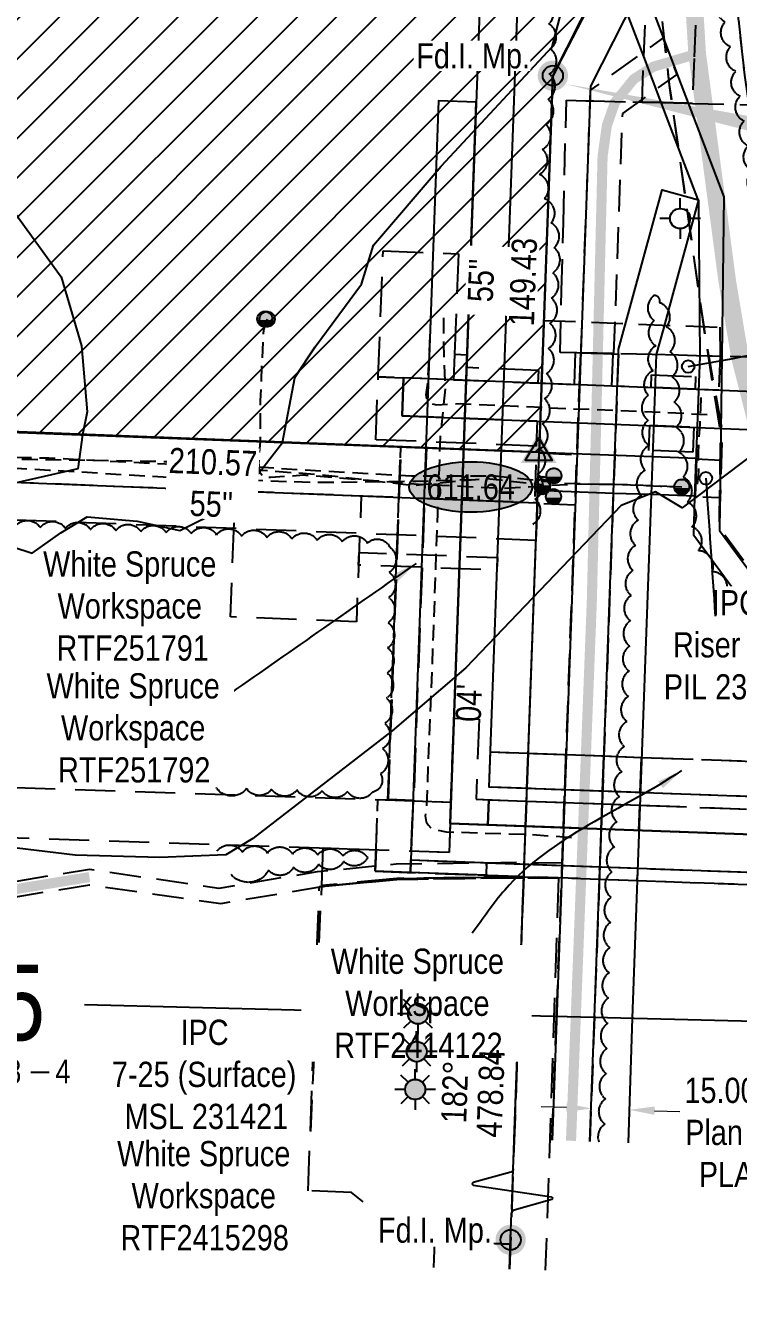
# Model space of a CAD drawing. Extents: x 393721 to 396894, y 6162641 to 6166621.
# Drawn here: x 395581 to 395864, y 6164212 to 6164716 of the extents above; entities that cross this region are included whole.
import ezdxf
from ezdxf.enums import TextEntityAlignment as Align

# ---------------------------------------------------------------- set-up
doc = ezdxf.new("R2010")
doc.units = 0
doc.header["$LTSCALE"] = 5
doc.header["$PDSIZE"] = 0.5
for name, pattern in [('0', [1, 1, 0]), ('foc-ACCESSROAD', [3.75, 2.5, -1.25]), ('foc-QUARTERLINE', [33, 25, -3, 2, -3]), ('HIDDEN2', [4.7625, 3.175, -1.5875]), ('UG_PIPE', [1.875, 1.25, -0.625])]:
    doc.linetypes.add(name, pattern=pattern)
doc.layers.get('Defpoints').update_dxf_attribs({"color": 9})
for name, color, linetype in [('10', 1, 'Continuous'), ('9', 3, 'Continuous'), ('AS-PIPE-UG', 44, 'UG_PIPE'), ('AS-ROADS', 254, 'Continuous'), ('AS-SYMBOL', 7, 'Continuous'), ('C-AR', 13, 'foc-ACCESSROAD'), ('C-RW', 13, 'Continuous'), ('C-WS', 13, 'foc-ACCESSROAD'), ('C-WS-S', 13, 'Continuous'), ('DETAIL-T', 7, 'Continuous'), ('F-RW', 190, 'Continuous'), ('L-BD', 7, 'Continuous'), ('L-MON', 1, 'Continuous'), ('L-SECLBL', 7, 'Continuous'), ('L-SECQ', 8, 'foc-QUARTERLINE'), ('P-ELEVATION', 7, 'Continuous'), ('P-PROPOSED', 10, 'Continuous'), ('P-PROPOSED-EXISTING-H', 59, 'Continuous'), ('T-BUSH', 110, '0'), ('T-EXISTING RTF', 220, 'HIDDEN2'), ('T-EXISTING TFA', 220, 'HIDDEN2'), ('T-EXISTING TFA-T', 220, 'Continuous'), ('WETLAND', 143, 'Continuous')]:
    doc.layers.add(name, color=color, linetype=linetype)
doc.layers.add('C-RW-T', color=13, linetype='Continuous', lineweight=9)
doc.layers.add('C-WS-T', color=13, linetype='Continuous', lineweight=9)
doc.styles.add('80', font='ARIALN.TTF', dxfattribs={"height": 10})
doc.styles.add('80CG', font='ARIALN.TTF', dxfattribs={"height": 10})
doc.styles.add('80L', font='ARIALN.TTF', dxfattribs={"height": 10})
doc.styles.add('SIMPLEX', font='ARIALN.TTF')
doc.dimstyles.new('Compass 5 000', dxfattribs={"dimscale": 5, "dimtxt": 9, "dimasz": 2, "dimexe": 0.2, "dimexo": 0.0625, "dimgap": 0.5, "dimtad": 0, "dimtih": 1, "dimtoh": 1, "dimzin": 0, "dimdsep": 46, "dimtxsty": '80CG', "dimcen": 0.1, "dimse1": 1, "dimse2": 1, "dimclrd": 256, "dimclrt": 256, "dimaunit": 1, "dimadec": 4, "dimazin": 0, "dimtfac": 0.06, "dimtofl": 0, "dimtmove": 0, "dimatfit": 1, "dimfxl": 0.2, "dimtolj": 1, "dimtzin": 0, "dimlwd": -1, "dimarcsym": 0})

# ---------------------------------------------------------------- blocks, each defined once
blk = doc.blocks.new('A$C60BA4713')
at = {"layer": 'T-BUSH', "flags": 128}
blk.add_lwpolyline([(395782.22, 6164518.86, 0.520567), (395783.18, 6164528.81, 0.520567), (395784.13, 6164538.76, 0.520567), (395785.09, 6164548.71, 0.520567), (395786.01, 6164558.67, 0.520567), (395786.82, 6164568.63, 0.520567), (395787.62, 6164578.59, 0.520567), (395788.43, 6164588.56, 0.520567), (395789, 6164598.54, 0.520567), (395789.57, 6164608.52, 0.520567), (395790.13, 6164618.5, 0.520567), (395790.7, 6164628.48, 0.520567), (395789.55, 6164638.27, 0.520567), (395786.85, 6164647.9, 0.520567), (395784.83, 6164657.57, 0.520567), (395786.11, 6164667.48, 0.520567), (395787.39, 6164677.4, 0.520567), (395788.26, 6164687.35, 0.520567), (395788.77, 6164697.33, 0.520567), (395789.29, 6164707.31, 0.520567), (395788.58, 6164717.26, 0.520567), (395787.37, 6164727.18, 0.520567), (395789.21, 6164736.2, 0.520567), (395795.59, 6164743.91, 0.520567), (395801.96, 6164751.61, 0.520567), (395805.33, 6164760.53, 0.520567), (395806.11, 6164770.49, 0.520567), (395806.89, 6164780.46, 0.520567), (395807.67, 6164790.42, 0.520567), (395808.33, 6164800.4, 0.520567), (395808.91, 6164810.38, 0.520567), (395809.49, 6164820.36, 0.520567), (395810.08, 6164830.34, 0.520567), (395810.34, 6164840.33, 0.520567), (395810.61, 6164850.32, 0.520567), (395810.87, 6164860.31, 0.520567), (395811.13, 6164870.31, 0.520567), (395811.39, 6164880.3, 0.520567), (395811.48, 6164890.3, 0.520567), (395811.52, 6164900.29, 0.520567), (395804.14, 6164903.27, 0.520567), (395794.16, 6164903.79, 0.520567), (395784.17, 6164904.31, 0.520567), (395774.19, 6164904.82, 0.520567), (395764.21, 6164905.34, 0.520567), (395754.21, 6164905.5, 0.520567), (395744.22, 6164905.59, 0.520567), (395734.22, 6164905.67, 0.520567), (395724.23, 6164905.76, 0.520567), (395714.23, 6164905.85, 0.520567), (395710.91, 6164897.81, 0.520567), (395711.24, 6164887.87, 0.520567), (395712.1, 6164877.87, 0.520567)], format="xyb", dxfattribs=at)
blk = doc.blocks.new('L-SECLBL')
at = {"layer": '9', "color": 7}
for p, q in [((-5.08, -27.83), (-12.29, -27.83)), ((20.7, -27.83), (13.5, -27.83))]:
    blk.add_line(p, q, dxfattribs=at)
at = {"layer": '10', "color": 2, "style": 'SIMPLEX'}
blk.add_attdef('SEC', text='', height=30, dxfattribs=at).set_placement((0, 0), align=Align.MIDDLE)
at = {"layer": '10', "color": 5, "style": '80L'}
blk.add_attdef('TWP', text='', height=9.5, dxfattribs=at).set_placement((-14.43, -27.37), align=Align.MIDDLE_RIGHT)
blk.add_attdef('RGE', text='', height=9.5, dxfattribs=at).set_placement((3.62, -27.37), align=Align.MIDDLE_CENTER)
blk.add_attdef('MER', text='', height=9.5, dxfattribs=at).set_placement((23.17, -27.37), align=Align.MIDDLE_LEFT)
blk = doc.blocks.new('*D371')
at = {"layer": 'C-RW-T', "transparency": 16777216}
for p, q in [((395795.58, 6164287.12), (395785.59, 6164287.47)), ((395830.53, 6164285.92), (395840.53, 6164285.57))]:
    blk.add_line(p, q, dxfattribs=at)
for points in [[(395795.64, 6164288.79), (395795.53, 6164285.46), (395805.58, 6164286.78)], [(395830.59, 6164287.58), (395830.48, 6164284.25), (395820.54, 6164286.26)]]:
    blk.add_solid(points, dxfattribs=at)
at = {"layer": 'Defpoints', "color": 0, "transparency": 16777216}
for p in [(395810.22, 6164421.56), (395825.18, 6164421.04), (395820.54, 6164286.26)]:
    blk.add_point(p, dxfattribs=at)
at = {"layer": 'C-RW-T', "transparency": 16777216, "insert": (395879.61, 6164285.57), "char_height": 10, "attachment_point": 5, "style": '80CG'}
blk.add_mtext('\\A1;IPC\\P15.00 P/L R/W\\PPlan 982 5882\\PPLA 972577', dxfattribs=at)
blk = doc.blocks.new('GABD')
for p, q in [((0, 0.81), (0, 1.62)), ((-0.81, 0), (-1.62, 0)), ((1.62, 0), (0.81, 0)), ((0, -0.81), (0, -1.62))]:
    blk.add_line(p, q)
blk.add_circle((0, 0), 0.8)
blk = doc.blocks.new('RISER')
h = blk.add_hatch(color=255)
h.dxf.hatch_style = 1
edge = h.paths.add_edge_path()
edge.add_arc((0, 0), 0.7, 0, 360)
blk.add_hatch(color=48).paths.add_polyline_path([(0.58, -0.15), (-0.58, -0.15, 0.774597)])
at = {"color": 48}
blk.add_line((-0.58, -0.15), (0.58, -0.15), dxfattribs=at)
blk.add_circle((0, 0), 0.6, dxfattribs=at)
blk = doc.blocks.new('GAS')
h = blk.add_hatch(color=255)
h.dxf.hatch_style = 1
edge = h.paths.add_edge_path()
edge.add_arc((0, 0), 0.9, 0, 360)
for p, q in [((-0.57, 0.57), (-1.14, 1.14)), ((0, 0.81), (0, 1.62)), ((0.57, 0.57), (1.14, 1.14)), ((-0.81, 0), (-1.62, 0)), ((1.62, 0), (0.81, 0)), ((-0.57, -0.57), (-1.14, -1.14)), ((0, -0.81), (0, -1.62)), ((1.14, -1.14), (0.57, -0.57))]:
    blk.add_line(p, q)
blk.add_circle((0, 0), 0.8)
blk = doc.blocks.new('fdia')
at = {"color": 255, "const_width": 1}
blk.add_lwpolyline([(-0.5, 0, 1), (0.5, 0, 1)], format="xyb", close=True, dxfattribs=at)
blk = doc.blocks.new('Fdiaa')
blk.add_blockref('fdia', (0, 0))
blk = doc.blocks.new('fdib')
at = {"color": 1, "const_width": 1.6}
blk.add_lwpolyline([(-0.4, 0, 1), (0.4, 0, 1)], format="xyb", close=True, dxfattribs=at)
at = {"color": 1}
blk.add_circle((0, 0), 0.8, dxfattribs=at)
blk = doc.blocks.new('Fdibb')
blk.add_blockref('fdib', (0, 0))
blk = doc.blocks.new('fdicc')
for name in ['Fdibb', 'Fdiaa']:
    blk.add_blockref(name, (0, 0))
blk = doc.blocks.new('FDI')
blk.add_blockref('fdicc', (0, 0))
blk = doc.blocks.new('TRIA')
blk.add_hatch(color=255).paths.add_polyline_path([(-0.04, 1.52), (-1.47, -0.87), (1.39, -0.87)])
blk = doc.blocks.new('TRIAA')
blk.add_blockref('TRIA', (0, 0))
blk = doc.blocks.new('TRIB')
at = {"color": 1}
blk.add_lwpolyline([(-1.12, -0.67), (-0.04, 1.13), (1.04, -0.67)], close=True, dxfattribs=at)
blk = doc.blocks.new('TRIBB')
blk.add_blockref('TRIB', (0, 0))
blk = doc.blocks.new('TRICC')
for name in ['TRIAA', 'TRIBB']:
    blk.add_blockref(name, (0, 0))
blk = doc.blocks.new('plspike')
blk.add_blockref('TRICC', (0, 0))
blk = doc.blocks.new('*U569')
at = {"layer": 'P-ELEVATION'}
h = blk.add_hatch(color=111, dxfattribs=at)
h.dxf.hatch_style = 1
edge = h.paths.add_edge_path()
edge.add_ellipse((0, 0), major_axis=(-24.38, 0), ratio=0.410256, start_angle=0, end_angle=360)
at = {"layer": 'P-ELEVATION', "color": 7, "flags": 128}
blk.add_lwpolyline([(0, 0, 12.5, 0, 0), (13.59, -3.6, 0, 0, 0)], format="xyseb", dxfattribs=at)
at = {"layer": 'P-ELEVATION', "color": 7}
blk.add_ellipse((0, 0), major_axis=(-24.38, 0), ratio=0.410256, dxfattribs=at)
at = {"layer": 'P-ELEVATION', "style": '80'}
blk.add_attdef('ELEVATION', text='', height=10, dxfattribs=at).set_placement((0, 0), align=Align.MIDDLE_CENTER)
blk = doc.blocks.new('*U575')
h = blk.add_hatch(color=254)
edge = h.paths.add_edge_path()
edge.add_line((-34, -28.5), (34, -28.5))
edge.add_arc((34, -22.5), 6, 270, 360)
edge.add_line((40, -22.5), (40, 21))
edge.add_arc((34, 21), 6, 0, 90)
edge.add_line((34, 27), (-34, 27))
edge.add_arc((-34, 21), 6, 90, 180)
edge.add_line((-40, 21), (-40, -22.5))
edge.add_arc((-34, -22.5), 6, 180, 270)
at = {"color": 1, "flags": 128}
blk.add_lwpolyline([(-127.6, 27.42, 0, 10, 0), (0, 0, 5, 5, 0)], format="xyseb", dxfattribs=at)
blk.add_lwpolyline([(-34, -28.5, 3, 3, 0), (34, -28.5, 3, 3, 0.414214), (40, -22.5, 3, 3, 0), (40, 21, 3, 0, 0.414214), (34, 27, 0, 0, 0), (-34, 27, 0, 0, 0.414214), (-40, 21, 0, 0, 0), (-40, -22.5, 0, 3, 0.414214)], format="xyseb", close=True, dxfattribs=at)
at = {"color": 1, "style": '80'}
blk.add_attdef('ENTER_TEXT_001', (-35.99, -5), '', height=10, dxfattribs=at)
blk = doc.blocks.new('linebrk')
blk.add_lwpolyline([(0, 0.00175, -0.346152), (-0.00019, 0.0015), (-0.00314, 0.00055, 0.772575), (-0.00312, 0.00036), (0.00312, -0.00036, -0.772575), (0.00314, -0.00055), (0.00019, -0.0015, 0.346152), (0, -0.00175)], format="xyb")

msp = doc.modelspace()

# ---------------------------------------------------------------- hatches: boundary and pattern name
at = {"layer": 'P-PROPOSED-EXISTING-H'}
h = msp.add_hatch(dxfattribs=at)
h.set_pattern_fill('ANSI31', color=256, scale=3.5, style=0)
h.paths.add_polyline_path([(395300.794, 6164923.504), (395634.215, 6164912.859), (395834.134, 6164905.02), (395828.944, 6164771.165), (395790.176, 6164696.297), (395784.751, 6164547.024), (395574.888, 6164555.178), (395164.376, 6164571.206), (395174.704, 6164870.81), (395300.838, 6164865.794)])

# ---------------------------------------------------------------- linework, layer by layer
at = {"layer": 'AS-PIPE-UG', "flags": 128}
for points in [[(395251.395, 6164678.763), (395250.238, 6164679.005), (395229.23, 6164679.77), (395205.557, 6164680.864), (395184.921, 6164681.234), (395182.348, 6164681.403), (395179.712, 6164681.149), (395177.418, 6164679.19), (395176.974, 6164675.732), (395177.184, 6164671.747), (395176.507, 6164639.846), (395174.598, 6164597.905), (395173.147, 6164568.133), (395172.497, 6164562.824), (395172.609, 6164560.109), (395173.751, 6164558.401), (395176.761, 6164557.103), (395180.495, 6164557.224), (395188.278, 6164557.583), (395232.19, 6164558.825), (395290.867, 6164556.384), (395357.667, 6164554.225), (395434.327, 6164551.135), (395494.805, 6164548.103), (395540.783, 6164545.933), (395590.152, 6164544.738), (395647.295, 6164541.851), (395697.585, 6164538.2), (395735.028, 6164533.86), (395763.429, 6164536.621), (395785.942, 6164534.241)], [(395247.095, 6164639.984), (395230.132, 6164640.588), (395196.964, 6164641.135), (395180.919, 6164641.988), (395178.624, 6164641.181), (395177.852, 6164639.66), (395177.387, 6164636.335), (395176.416, 6164598.197), (395174.617, 6164570.861), (395173.981, 6164567.033), (395173.162, 6164561.575), (395173.585, 6164560.094), (395174.354, 6164558.871), (395176.004, 6164558.139), (395179.796, 6164557.805), (395188.181, 6164557.787), (395232.07, 6164555.304), (395290.546, 6164552.817), (395349.396, 6164549.137), (395434.831, 6164546.245), (395495.117, 6164543.124), (395541.098, 6164542.876), (395590.426, 6164539.933), (395647.621, 6164536.508), (395697.54, 6164535.079), (395735.759, 6164535.564), (395762.053, 6164536.315)], [(395545.345, 6164612.224), (395545.01, 6164598.12), (395544.35, 6164583.677), (395543.637, 6164569.248), (395543.168, 6164556.565), (395542.99, 6164547.582), (395543.562, 6164545.74), (395544.875, 6164544.486), (395546.967, 6164544.395), (395551.116, 6164544.909), (395583.451, 6164544.182), (395645.255, 6164543.205), (395689.568, 6164540.093), (395734.151, 6164537.58), (395767.359, 6164537.595), (395794.714, 6164534.697), (395821.7, 6164534.12), (395841.319, 6164533.244)], [(395676.81, 6164599.745), (395675.344, 6164595.523), (395674.667, 6164582.159), (395674.078, 6164567.399), (395673.98, 6164551.254), (395673.412, 6164542.978), (395673.828, 6164539.245), (395675.427, 6164537.039), (395678.253, 6164537.082), (395691.191, 6164537.987), (395736.775, 6164534.337), (395770.889, 6164532.774), (395798.473, 6164534.408), (395815.711, 6164534.329), (395832.824, 6164533.505), (395841.319, 6164533.233)], [(395746.783, 6164600.272), (395746.728, 6164590.505), (395747.477, 6164572.531), (395745.46, 6164553.072), (395744.356, 6164522.74), (395742.691, 6164474.321), (395740.697, 6164424.553), (395740.006, 6164406.157), (395739.568, 6164402.817), (395739.93, 6164400.396), (395740.685, 6164399.22), (395742.293, 6164397.622), (395747.908, 6164396.467), (395780.535, 6164395.497), (395797.547, 6164394.279)], [(395741.724, 6164602.49), (395741.409, 6164593.256), (395740.526, 6164575.518), (395739.752, 6164569.8), (395740.109, 6164567.882), (395741.617, 6164566.349), (395744.098, 6164565.824), (395753.362, 6164566.265), (395775.985, 6164565.241), (395797.282, 6164564.299), (395816.523, 6164563.626), (395835.415, 6164562.805), (395852.112, 6164561.884)], [(395847.5, 6164534.363), (395848.086, 6164539.173), (395847.936, 6164546.705), (395848.367, 6164554.699), (395848.61, 6164558.111), (395848.868, 6164564.156), (395848.985, 6164570.048)]]:
    msp.add_lwpolyline(points, dxfattribs=at)
at = {"layer": 'AS-ROADS', "flags": 128}
for points, const_width in [([(395881.427, 6164523.151), (395873.585, 6164548.584), (395864.412, 6164584.666), (395859.34, 6164615.046), (395847.432, 6164704.99), (395845.73, 6164733.087)], 6.997), ([(395797.38, 6164273.982), (395805.646, 6164488.212), (395809.901, 6164664.185), (395811.582, 6164676.459), (395814.838, 6164685.784), (395822.322, 6164694.989), (395830.115, 6164699.884), (395847.427, 6164704.995)], 4), ([(395606.299, 6164378.551), (395568.375, 6164372.335), (395505.882, 6164374.927), (395448.095, 6164361.293), (395392.036, 6164372.757), (395350.033, 6164358.584), (395265.309, 6164363.698), (395228.94, 6164347.589), (395195.274, 6164358.809)], 3.999)]:
    msp.add_lwpolyline(points, dxfattribs=dict(at, const_width=const_width))
at = {"layer": 'C-AR'}
for points in [[(395846.268, 6164703.145), (395845.553, 6164685.323), (395843.895, 6164685.365), (395842.395, 6164685.402), (395833.552, 6164685.623), (395833.094, 6164685.635), (395825.552, 6164685.823), (395826.216, 6164703.872), (395827.277, 6164728.963), (395827.532, 6164735.349), (395834.293, 6164904.612), (395839.872, 6165054.466), (395848.333, 6165054.028), (395860.329, 6165053.553), (395846.268, 6164703.145)], [(395785.718, 6164574.284), (395786.719, 6164599.253), (395856.405, 6164596.534), (395856.513, 6164585.358), (395856.029, 6164571.539), (395813.597, 6164573.193), (395814.066, 6164586.089), (395799.074, 6164586.447), (395798.614, 6164573.778)]]:
    msp.add_lwpolyline(points, close=True, dxfattribs=at)
at = {"layer": 'C-AR', "flags": 128}
for points in [[(396043.836, 6164262.541), (395972.665, 6164358.703), (395922.55, 6164427.083), (395856.247, 6164516.005), (395856.769, 6164554.488), (395850.888, 6164591.418), (395836.464, 6164692.416), (395833.167, 6164722.6), (395828.945, 6164770.773), (395834.174, 6164904.659), (395839.872, 6165054.466), (395864.669, 6165053.43), (395864.168, 6165028.02), (395878.834, 6165027.445), (395877.667, 6164997.533), (395863.576, 6164998.031), (395861.013, 6164868.162), (395873.045, 6164867.925), (395871.843, 6164837.954), (395860.421, 6164838.18), (395859.444, 6164788.652), (395863.063, 6164725.082), (395866.221, 6164696.164), (395880.498, 6164596.202), (395887.18, 6164559.176), (395890.796, 6164543.414), (395897.947, 6164524.06), (395903.156, 6164513.51), (395906.767, 6164515.229), (395911.862, 6164504.139), (395937.768, 6164464.482), (395949.333, 6164448.469), (395946.065, 6164446.165), (395999.878, 6164369.443), (396066.762, 6164279.513)], [(396043.836, 6164262.541), (395932.493, 6164413.371), (395922.549, 6164427.475), (395856.249, 6164517.046), (395857.554, 6164554.868), (395857.243, 6164556.591), (395856.823, 6164558.916), (395854.516, 6164571.703), (395852.04, 6164585.486), (395850.887, 6164591.809), (395850.163, 6164596.882), (395847.596, 6164614.855), (395844.123, 6164639.173), (395842.808, 6164648.378), (395840.03, 6164667.826), (395837.447, 6164685.918), (395836.463, 6164692.807), (395835.982, 6164697.212), (395834.537, 6164710.334), (395833.166, 6164722.992), (395829.555, 6164786.419), (395829.437, 6164788.486), (395831.739, 6164905.102), (395832.351, 6164936.096), (395832.745, 6164956.084), (395834.696, 6165054.961), (395840.188, 6165054.747), (395848.333, 6165054.434), (395860.328, 6165053.961), (395864.667, 6165053.78), (395864.167, 6165028.411), (395879.444, 6165027.798), (395878.241, 6164997.834), (395863.575, 6164998.423), (395862.716, 6164954.916), (395862.322, 6164934.927), (395861.012, 6164868.554), (395873.044, 6164868.317), (395871.842, 6164838.345), (395860.42, 6164838.572), (395859.442, 6164789.044), (395863.062, 6164725.474), (395866.22, 6164696.556), (395867.848, 6164685.158), (395874.406, 6164639.237), (395880.497, 6164596.594), (395885.205, 6164570.507), (395887.179, 6164559.567), (395888.138, 6164555.387), (395890.795, 6164543.805), (395897.946, 6164524.452), (395903.156, 6164513.51), (395906.767, 6164515.229), (395911.861, 6164504.53), (395937.767, 6164464.874), (395949.333, 6164448.469), (395946.065, 6164446.165), (395999.877, 6164369.835), (396038.6, 6164317.535), (396066.758, 6164279.51)]]:
    msp.add_lwpolyline(points, dxfattribs=at)
for points in [[(395814.42, 6164586.239), (395817.873, 6164681.3), (395839.495, 6164696.805), (395833.972, 6164711.303), (395804.991, 6164690.52), (395801.222, 6164586.373)], [(395137.65, 6164365.025), (395171.078, 6164363.712), (395229.093, 6164344.377), (395265.856, 6164360.661), (395350.437, 6164355.556), (395392.228, 6164369.657), (395448.141, 6164358.223), (395506.169, 6164371.914), (395568.557, 6164369.326), (395606.327, 6164375.517), (395658.407, 6164368.056), (395698.471, 6164374.762), (395728.315, 6164377.628), (395778.582, 6164378.309), (395793.623, 6164378.031), (395793.862, 6164384.021), (395777.862, 6164384.304), (395727.985, 6164383.622), (395696.641, 6164380.605), (395657.646, 6164374.005), (395606.271, 6164381.586), (395568.193, 6164375.344), (395505.594, 6164377.941), (395448.049, 6164364.364), (395391.844, 6164375.858), (395349.629, 6164361.613), (395264.761, 6164366.736), (395228.787, 6164350.802), (395172.167, 6164369.671), (395137.63, 6164371.028)]]:
    msp.add_lwpolyline(points, close=True, dxfattribs=at)
at = {"layer": 'C-AR'}
msp.add_lwpolyline([(395789.87, 6164274.252), (395791.655, 6164323.379), (395800.747, 6164573.682), (395801.222, 6164586.373), (395810.23, 6164586.149), (395816.198, 6164585.829), (395806.651, 6164323.011), (395804.862, 6164273.712)], dxfattribs=at)
at = {"layer": 'C-RW', "flags": 128}
for points in [[(395774.441, 6164262.79), (395790.176, 6164696.283), (395812.544, 6164740.54), (395824.905, 6165055.402)], [(395774.876, 6164274.792), (395778.637, 6164378.308), (395790.187, 6164695.889), (395812.553, 6164740.135), (395824.884, 6165055.053), (395839.774, 6165054.404), (395834.162, 6164904.621), (395827.411, 6164736.317), (395805.048, 6164692.074), (395789.87, 6164274.252)], [(395773.422, 6164234.705), (395773.808, 6164245.338)]]:
    msp.add_lwpolyline(points, dxfattribs=at)
at = {"layer": 'C-RW'}
for points in [[(396035.802, 6164256.594), (395990.095, 6164318.349), (395846.096, 6164513.96), (395846.466, 6164529.33), (395848.626, 6164585.117), (395848.057, 6164646.381), (395833.094, 6164685.635), (395826.216, 6164703.872), (395819.597, 6164721.045), (395812.677, 6164739.198), (395813.696, 6164764.59), (395825.937, 6164732.475), (395827.277, 6164728.963), (395834.528, 6164709.939), (395843.895, 6164685.365), (395858.041, 6164648.255), (395857.183, 6164584.978), (395856.247, 6164516.005), (396002.764, 6164318.033), (396043.836, 6164262.541)], [(395804.862, 6164273.712), (395806.651, 6164323.011), (395816.198, 6164585.829), (395816.265, 6164587.783), (395826.278, 6164624.43), (395833.564, 6164650.992), (395848.027, 6164647.015), (395837.427, 6164608.323), (395834.074, 6164596.054), (395831.193, 6164585.793), (395829.17, 6164530.29), (395821.639, 6164322.644), (395820.118, 6164273.163)]]:
    msp.add_lwpolyline(points, dxfattribs=at)
at = {"layer": 'C-RW', "flags": 128}
msp.add_lwpolyline([(395165.06, 6164591.19), (395185.048, 6164590.505), (395184.36, 6164570.421), (395574.89, 6164554.926), (395847.18, 6164544.59), (395846.65, 6164529.61), (395829.17, 6164530.29), (395814.192, 6164530.588), (395784.003, 6164531.764), (395783.821, 6164526.768), (395163.69, 6164551.22)], close=True, dxfattribs=at)
at = {"layer": 'C-WS'}
for points in [[(395873.052, 6164584.578), (395857.183, 6164584.978), (395853.401, 6164585.073), (395852.069, 6164585.111), (395847.175, 6164585.235), (395840.079, 6164585.415), (395829.612, 6164585.68), (395814.628, 6164586.038), (395808.637, 6164586.188), (395799.628, 6164586.413), (395793.055, 6164586.577), (395793.668, 6164611.101), (395794.342, 6164638.11), (395795.553, 6164686.572), (395803.26, 6164686.379), (395806.471, 6164686.299), (395821.943, 6164685.913), (395825.552, 6164685.823), (395833.094, 6164685.635), (395833.552, 6164685.623), (395842.395, 6164685.402), (395843.895, 6164685.365), (395845.553, 6164685.323), (395875.55, 6164684.574)], [(395694.16, 6164277.7), (395698.471, 6164374.762), (395728.32, 6164377.623), (395778.582, 6164378.309), (395774.853, 6164274.793)]]:
    msp.add_lwpolyline(points, dxfattribs=at)
at = {"layer": 'C-WS', "flags": 128}
for points in [[(395799.037, 6164526.071), (395783.081, 6164526.69), (395783.682, 6164546.788), (395799.724, 6164546.052)], [(395847.046, 6164544.319), (395856.625, 6164543.831), (395856.422, 6164528.891), (395846.466, 6164529.33)]]:
    msp.add_lwpolyline(points, close=True, dxfattribs=at)
at = {"layer": 'F-RW', "flags": 128}
for points in [[(396251.945, 6164290.375), (396047.92, 6164403.925), (395764.925, 6164414.21), (395781.022, 6164857.116), (395691.209, 6164860.38), (395690.664, 6164845.396), (395765.493, 6164842.676), (395749.397, 6164399.77), (396043.776, 6164389.072), (396240.59, 6164279.534)], [(396240.59, 6164279.534), (396043.776, 6164389.072), (395749.397, 6164399.77), (395759.79, 6164685.74), (395744.806, 6164686.285), (395733.868, 6164385.331), (396039.821, 6164374.211), (396229.239, 6164268.697)], [(396088.265, 6164295.424), (395931.056, 6164508.177), (395933.238, 6164568.4), (395730.967, 6164576.464), (395730.37, 6164561.487), (395917.664, 6164554.02), (395915.889, 6164503.481), (396076.497, 6164286.72)]]:
    msp.add_lwpolyline(points, dxfattribs=at)
at = {"layer": 'L-SECQ'}
msp.add_line((395604.374, 6164327.966), (396373.871, 6164309.117), dxfattribs=at)
at = {"layer": 'P-PROPOSED', "flags": 128}
msp.add_lwpolyline([(395300.794, 6164923.504), (395634.215, 6164912.859), (395834.134, 6164905.02), (395828.944, 6164771.165), (395790.176, 6164696.297), (395784.751, 6164547.024), (395574.888, 6164555.178), (395164.376, 6164571.206), (395174.704, 6164870.81), (395300.838, 6164865.794)], close=True, dxfattribs=at)
at = {"layer": 'T-BUSH', "flags": 128}
for points in [[(396063.234, 6164276.897, -0.2477627), (396062.277, 6164282.514, -0.5205671), (396056.283, 6164290.514, -0.5205671), (396050.289, 6164298.514, -0.5205671), (396044.295, 6164306.514, -0.5205671), (396038.301, 6164314.514, -0.5205671), (396032.317, 6164322.521, -0.5205671), (396026.702, 6164330.791, -0.5205671), (396021.086, 6164339.061, -0.5205671), (396015.471, 6164347.332, -0.5205671), (396009.855, 6164355.602, -0.5205671), (396004.24, 6164363.872, -0.5205671), (395998.624, 6164372.142, -0.5205671), (395993.009, 6164380.412, -0.5205671), (395987.393, 6164388.682, -0.5205671), (395981.778, 6164396.952, -0.5205671), (395976.096, 6164405.176, -0.5205671), (395970.328, 6164413.341, -0.5205671), (395964.56, 6164421.505, -0.5205671), (395959.369, 6164430.024, -0.5205671), (395954.676, 6164438.851, -0.5205671), (395951.237, 6164447.769, -0.5205671), (395954.597, 6164457.184, -0.5205671), (395957.957, 6164466.599, -0.5205671), (395961.318, 6164476.013, -0.5205671), (395959.354, 6164483.169, -0.5205671), (395950.248, 6164487.293, -0.5205671), (395941.143, 6164491.418, -0.5205671), (395932.554, 6164496.411, -0.5205671), (395924.588, 6164502.45, -0.5205671), (395917.743, 6164509.638, -0.5205671), (395911.512, 6164517.455, -0.5205671), (395905.281, 6164525.272, -0.5205671), (395899.051, 6164533.089, -0.5205671), (395894.754, 6164541.911, -0.5205671), (395891.935, 6164551.502, -0.5205671), (395889.117, 6164561.093, -0.5205671), (395886.299, 6164570.684, -0.5205671), (395883.799, 6164580.339, -0.5205671), (395882.693, 6164590.274, -0.5205671), (395881.588, 6164600.209, -0.5205671), (395879.424, 6164609.888, -0.5205671), (395875.87, 6164619.232, -0.5205671), (395873.383, 6164628.846, -0.5205671), (395872.044, 6164638.752, -0.5205671), (395870.706, 6164648.658, -0.5205671), (395869.323, 6164658.558, -0.5205671), (395867.695, 6164668.421, -0.5205671), (395866.067, 6164678.284, -0.5205671), (395864.439, 6164688.147, -0.5205671), (395862.784, 6164698.005, -0.5205671), (395860.621, 6164707.764, -0.5205671), (395858.5, 6164717.532, -0.5205671), (395857.791, 6164727.463, -0.5205671), (395857.95, 6164737.458, -0.5205671), (395858.11, 6164747.453, -0.5205671), (395858.27, 6164757.448, -0.5205671), (395858.429, 6164767.443, -0.5205671), (395858.589, 6164777.438, -0.5205671), (395858.748, 6164787.433, -0.5205671), (395858.908, 6164797.429, -0.5205671), (395859.067, 6164807.424, -0.5205671), (395859.227, 6164817.419, -0.5205671), (395859.387, 6164827.414, -0.5205671), (395859.662, 6164837.406, -0.5205671), (395859.947, 6164847.399, -0.5205671), (395860.232, 6164857.391, -0.5205671), (395860.517, 6164867.383, -0.5205671), (395860.802, 6164877.376, -0.5205671), (395861.087, 6164887.368, -0.5205671), (395861.372, 6164897.36, -0.5205671), (395861.714, 6164907.351, -0.5205671), (395862.082, 6164917.34, -0.5205671), (395862.451, 6164927.33, -0.5205671), (395862.82, 6164937.32, -0.5205671), (395863.188, 6164947.309, -0.5205671), (395863.557, 6164957.299, -0.5205671), (395863.926, 6164967.288, -0.5205671), (395864.294, 6164977.278, -0.5205671), (395864.663, 6164987.268, -0.5205671), (395865.032, 6164997.257, -0.5205671), (395865.4, 6165007.247, -0.5205671), (395865.769, 6165017.236, -0.5205671), (395866.137, 6165027.226, -0.5205671), (395866.661, 6165041.407)], [(395166.61, 6164707.986, -0.5205671), (395166.332, 6164697.993, -0.5205671), (395166.053, 6164688.001, -0.5205671), (395165.775, 6164678.008, -0.5205671), (395165.497, 6164668.016, -0.5205671), (395165.218, 6164658.023, -0.5205671), (395164.94, 6164648.031, -0.5205671), (395164.661, 6164638.038, -0.5205671), (395164.383, 6164628.046, -0.5205671), (395163.97, 6164618.059, -0.5205671), (395163.452, 6164608.076, -0.5205671), (395162.934, 6164598.093, -0.5205671), (395162.416, 6164588.11, -0.5205671), (395161.898, 6164578.127, -0.5205671), (395161.381, 6164568.144, -0.5205671), (395161.073, 6164558.153, -0.5205671), (395160.835, 6164548.159, -0.5205671), (395160.597, 6164538.166, -0.5205671), (395167.273, 6164533.464, -0.5205671), (395177.263, 6164533.111, -0.5205671), (395187.253, 6164532.758, -0.5205671), (395197.243, 6164532.405, -0.5205671), (395207.233, 6164532.052, -0.5205671), (395217.223, 6164531.699, -0.5205671), (395227.211, 6164531.281, -0.5205671), (395237.195, 6164530.781, -0.5205671), (395247.179, 6164530.282, -0.5205671), (395257.163, 6164529.783, -0.5205671), (395267.146, 6164529.284, -0.5205671), (395277.13, 6164528.785, -0.5205671), (395287.114, 6164528.285, -0.5205671), (395297.098, 6164527.786, -0.5205671), (395307.082, 6164527.287, -0.5205671), (395317.068, 6164526.825, -0.5205671), (395327.057, 6164526.448, -0.5205671), (395337.046, 6164526.071, -0.5205671), (395347.036, 6164525.693, -0.5205671), (395357.025, 6164525.316, -0.5205671), (395367.014, 6164524.939, -0.5205671), (395377.003, 6164524.562, -0.5205671), (395386.993, 6164524.185, -0.5205671), (395396.982, 6164523.808, -0.5205671), (395406.971, 6164523.43, -0.5205671), (395416.961, 6164523.053, -0.5205671), (395426.95, 6164522.676, -0.5205671), (395436.939, 6164522.299, -0.5205671), (395446.928, 6164521.922, -0.5205671), (395456.919, 6164521.591, -0.5205671), (395466.911, 6164521.276, -0.5205671), (395476.902, 6164520.961, -0.5205671), (395486.894, 6164520.647, -0.5205671), (395496.885, 6164520.332, -0.5205671), (395506.876, 6164520.018, -0.5205671), (395516.868, 6164519.703, -0.5205671), (395526.859, 6164519.388, -0.5205671), (395536.851, 6164519.074, -0.5205671), (395546.841, 6164518.734, -0.5205671), (395556.83, 6164518.336, -0.5205671), (395566.818, 6164517.938, -0.5205671), (395576.807, 6164517.54, -0.5205671), (395586.795, 6164517.142, -0.5205671), (395596.784, 6164516.744, -0.5205671), (395606.772, 6164516.346, -0.5205671), (395616.761, 6164515.948, -0.5205671), (395626.749, 6164515.55, -0.5205671), (395636.738, 6164515.152, -0.5205671), (395646.726, 6164514.754, -0.5205671), (395656.712, 6164514.305, -0.5205671), (395666.693, 6164513.749, -0.5205671), (395676.674, 6164513.192, -0.5205671), (395686.655, 6164512.636, -0.5205671), (395696.636, 6164512.079, -0.5205671), (395706.617, 6164511.523, -0.5205671), (395716.598, 6164510.966, -0.5205671), (395725.465, 6164509.379, -0.5205671), (395725.247, 6164499.385, -0.5205671), (395725.028, 6164489.391, -0.5205671), (395724.81, 6164479.397, -0.5205671), (395724.592, 6164469.403, -0.5205671), (395724.374, 6164459.409, -0.5205671), (395724.156, 6164449.415, -0.5205671), (395723.449, 6164439.447, -0.5205671), (395722.625, 6164429.484, -0.5205671), (395721.8, 6164419.522, -0.5205671), (395718.61, 6164412.205, -0.5205671), (395708.618, 6164412.494, -0.5205671), (395698.626, 6164412.783, -0.5205671), (395688.634, 6164413.073, -0.5205671), (395678.641, 6164413.362, -0.5205671), (395668.649, 6164413.651, -0.5205671), (395656.622, 6164413.999, -0.5205671)], [(396031.72, 6164253.573, 0.2064911), (396027.201, 6164255.287, 0.5205671), (396021.107, 6164263.212, 0.5205671), (396015.013, 6164271.136, 0.5205671), (396008.92, 6164279.06, 0.5205671), (396002.826, 6164286.985, 0.5205671), (395996.733, 6164294.909, 0.5205671), (395990.639, 6164302.833, 0.5205671), (395984.674, 6164310.853, 0.5205671), (395978.888, 6164319.005, 0.5205671), (395973.102, 6164327.156, 0.5205671), (395967.316, 6164335.308, 0.5205671), (395961.53, 6164343.46, 0.5205671), (395955.744, 6164351.612, 0.5205671), (395949.958, 6164359.763, 0.5205671), (395944.173, 6164367.915, 0.5205671), (395938.387, 6164376.067, 0.5205671), (395932.601, 6164384.219, 0.5205671), (395926.815, 6164392.37, 0.5205671), (395921.029, 6164400.522, 0.5205671), (395915.243, 6164408.674, 0.5205671), (395909.457, 6164416.826, 0.5205671), (395903.671, 6164424.977, 0.5205671), (395897.885, 6164433.129, 0.5205671), (395892.103, 6164441.283, 0.5205671), (395886.577, 6164449.613, 0.5205671), (395881.051, 6164457.944, 0.5205671), (395875.526, 6164466.274, 0.5205671), (395870, 6164474.604, 0.5205671), (395864.474, 6164482.935, 0.5205671), (395858.948, 6164491.265, 0.5205671), (395853.423, 6164499.595, 0.5205671), (395847.897, 6164507.926, 0.5205671), (395845.335, 6164517.44, 0.5205671), (395843.599, 6164527.285, 0.5205671), (395841.862, 6164537.129, 0.5205671), (395840.126, 6164546.973, 0.5205671), (395839.041, 6164556.901, 0.5205671), (395838.255, 6164566.866, 0.5205671), (395837.468, 6164576.832, 0.5205671), (395836.67, 6164586.796, 0.5205671), (395835.285, 6164596.66, 0.5205671), (395832.534, 6164606.27, 0.5205671), (395830.394, 6164609.149, 0.5205671), (395830.432, 6164599.182, 0.5205671), (395831.043, 6164589.204, 0.5205671), (395829.976, 6164579.341, 0.5205671), (395828.014, 6164569.539, 0.5205671), (395828.002, 6164559.621, 0.5205671), (395828.392, 6164549.67, 0.5205671), (395826.837, 6164539.796, 0.5205671), (395825.281, 6164529.921, 0.5205671), (395823.991, 6164520.012, 0.5205671), (395822.969, 6164510.068, 0.5205671), (395821.947, 6164500.124, 0.5205671), (395821.181, 6164490.163, 0.5205671), (395820.918, 6164480.171, 0.5205671), (395820.655, 6164470.178, 0.5205671), (395820.392, 6164460.185, 0.5205671), (395820.129, 6164450.192, 0.5205671), (395819.475, 6164440.223, 0.5205671), (395818.502, 6164430.274, 0.5205671), (395817.53, 6164420.325, 0.5205671), (395816.557, 6164410.376, 0.5205671), (395815.584, 6164400.427, 0.5205671), (395814.612, 6164390.478, 0.5205671), (395813.639, 6164380.529, 0.5205671), (395813.322, 6164370.539, 0.5205671), (395813.043, 6164360.547, 0.5205671), (395812.764, 6164350.554, 0.5205671), (395812.485, 6164340.562, 0.5205671), (395812.206, 6164330.569, 0.5205671), (395811.927, 6164320.577, 0.5205671), (395811.648, 6164310.584, 0.5205671), (395811.369, 6164300.592, 0.5205671), (395811.09, 6164290.599, 0.5205671), (395810.811, 6164280.607, 0.3395272), (395808.38, 6164273.585)], [(395656.943, 6164388.847, -0.5205671), (395666.932, 6164388.46, -0.5205671), (395676.921, 6164388.073, -0.5205671), (395686.91, 6164387.686, -0.5205671), (395696.898, 6164387.299, -0.5205671), (395706.887, 6164386.912, -0.5205671), (395716.65, 6164386.274, -0.5205671), (395707.15, 6164384.771, -0.5205671), (395697.223, 6164383.598, -0.5205671), (395687.296, 6164382.425, -0.5205671), (395677.368, 6164381.252, -0.5205671), (395662.542, 6164379.501, -0.5205671)]]:
    msp.add_lwpolyline(points, format="xyb", dxfattribs=at)
at = {"layer": 'T-EXISTING RTF', "flags": 128}
for points in [[(395739.807, 6164548.742), (395734.721, 6164408.806), (395724.732, 6164409.169), (395729.818, 6164549.132), (395739.807, 6164548.742)], [(395712.228, 6164479.791), (395662.286, 6164481.739), (395664.234, 6164531.681), (395714.176, 6164529.733), (395712.228, 6164479.791)], [(395713.111, 6164502.265), (395713.293, 6164507.26), (395768.234, 6164505.263), (395768.053, 6164500.268), (395713.111, 6164502.265)], [(395734.721, 6164408.806), (395733.686, 6164380.336), (395719.701, 6164380.844), (395720.736, 6164409.314), (395734.721, 6164408.806)], [(395734.721, 6164408.806), (395749.705, 6164408.261), (395748.979, 6164388.282), (395733.995, 6164388.827), (395734.721, 6164408.806)], [(395763.84, 6164384.241), (395763.659, 6164379.247), (395733.686, 6164380.336), (395733.868, 6164385.331), (395763.84, 6164384.241)], [(395778.82, 6164383.697), (395778.639, 6164378.702), (395763.659, 6164379.247), (395763.84, 6164384.241), (395778.82, 6164383.697)], [(395793.804, 6164383.152), (395793.623, 6164378.158), (395778.639, 6164378.702), (395778.82, 6164383.697), (395793.804, 6164383.152)], [(395808.788, 6164382.608), (395808.607, 6164377.613), (395793.623, 6164378.158), (395793.804, 6164383.152), (395808.788, 6164382.608)], [(395823.772, 6164382.063), (395823.591, 6164377.069), (395808.607, 6164377.613), (395808.788, 6164382.608), (395823.772, 6164382.063)], [(395947.047, 6164377.583), (395950.852, 6164372.444), (395823.591, 6164377.069), (395823.772, 6164382.063), (395947.047, 6164377.583)]]:
    msp.add_lwpolyline(points, close=True, dxfattribs=at)
msp.add_lwpolyline([(396225.455, 6164265.084), (396038.439, 6164369.26), (395733.686, 6164380.336), (395733.868, 6164385.331), (396039.821, 6164374.211), (396229.239, 6164268.697)], dxfattribs=at)
at = {"layer": 'T-EXISTING TFA'}
for points in [[(395752.76, 6164625.692), (395750.812, 6164575.748), (395720.845, 6164576.917), (395722.794, 6164626.861)], [(395750.812, 6164575.748), (395784.402, 6164574.438), (395784.597, 6164579.432), (395756.001, 6164580.548), (395756.196, 6164585.542), (395751.202, 6164585.737)], [(395730.834, 6164576.528), (395730.25, 6164561.544), (395783.886, 6164559.452), (395783.496, 6164549.463), (395719.872, 6164551.945), (395720.845, 6164576.917)], [(395829.15, 6164572.692), (395829.332, 6164577.687), (395846.777, 6164577.006), (395846.602, 6164572.011), (395829.15, 6164572.692)], [(395828.271, 6164547.717), (395828.634, 6164557.707), (395846.105, 6164557.024), (395845.755, 6164547.033), (395828.271, 6164547.717)], [(395163.687, 6164551.225), (395784.025, 6164527.045), (395783.48, 6164512.06), (395163.013, 6164536.245), (395163.687, 6164551.225)], [(395739.807, 6164548.742), (395734.721, 6164408.806), (395724.732, 6164409.169), (395729.818, 6164549.132), (395739.807, 6164548.742)], [(395734.904, 6164408.937), (395724.914, 6164409.301), (395730.012, 6164549.098), (395740.001, 6164548.734)], [(395764.747, 6164409.215), (395764.385, 6164399.225), (395749.396, 6164399.77), (395750.913, 6164441.507), (395760.903, 6164441.144), (395759.749, 6164409.396), (395764.747, 6164409.215)], [(395780.417, 6164427.65), (395779.909, 6164413.665), (395764.925, 6164414.21), (395765.433, 6164428.195), (395780.417, 6164427.65)], [(395794.893, 6164413.12), (395779.909, 6164413.665), (395780.417, 6164427.65), (395795.402, 6164427.106), (395794.893, 6164413.12)], [(395810.386, 6164426.561), (395809.877, 6164412.576), (395794.893, 6164413.12), (395795.402, 6164427.106), (395810.386, 6164426.561)], [(395824.861, 6164412.031), (395809.877, 6164412.576), (395810.386, 6164426.561), (395825.37, 6164426.016), (395824.861, 6164412.031)], [(395924.219, 6164408.42), (395824.861, 6164412.031), (395825.37, 6164426.016), (395913.565, 6164422.811), (395924.219, 6164408.42)], [(395410.231, 6164419.613), (395749.705, 6164408.261), (395748.979, 6164388.282), (395409.574, 6164399.624)], [(395734.721, 6164408.806), (395733.686, 6164380.336), (395719.701, 6164380.844), (395720.736, 6164409.314), (395734.721, 6164408.806)], [(395779.728, 6164408.67), (395779.365, 6164398.681), (395764.385, 6164399.225), (395764.747, 6164409.215), (395779.728, 6164408.67)], [(395794.712, 6164408.126), (395794.349, 6164398.136), (395779.365, 6164398.681), (395779.728, 6164408.67), (395794.712, 6164408.126)], [(395809.696, 6164407.581), (395809.333, 6164397.592), (395794.349, 6164398.136), (395794.712, 6164408.126), (395809.696, 6164407.581)], [(395824.68, 6164407.037), (395824.317, 6164397.047), (395809.333, 6164397.592), (395809.696, 6164407.581), (395824.68, 6164407.037)], [(395928.023, 6164403.281), (395935.633, 6164393.002), (395824.317, 6164397.047), (395824.68, 6164407.037), (395928.023, 6164403.281)], [(395698.485, 6164375.148), (395699.029, 6164390.098), (395720.01, 6164389.335), (395719.701, 6164380.844), (395778.643, 6164378.7), (395728.329, 6164378.015), (395698.485, 6164375.148)], [(395728.329, 6164378.015), (395778.638, 6164378.7), (395773.346, 6164232.974), (395733.115, 6164234.446), (395710.347, 6164253.53), (395693.096, 6164254.157), (395697.485, 6164374.807), (395728.329, 6164378.015)]]:
    msp.add_lwpolyline(points, close=True, dxfattribs=at)
for points in [[(396240.59, 6164279.534), (396043.776, 6164389.072), (395779.365, 6164398.681), (395749.396, 6164399.77), (395750.913, 6164441.507), (395760.903, 6164441.144), (395759.749, 6164409.396), (395779.728, 6164408.67), (396046.733, 6164398.967), (396248.161, 6164286.762)], [(395772.981, 6164223.031), (395778.638, 6164378.7), (395792.458, 6164378.2), (395787.16, 6164222.699)], [(395742.999, 6164223.731), (395743.374, 6164234.071), (395773.346, 6164232.974), (395772.984, 6164223.031)]]:
    msp.add_lwpolyline(points, dxfattribs=at)
at = {"layer": 'T-EXISTING TFA', "flags": 128}
msp.add_lwpolyline([(396251.945, 6164290.375), (396047.92, 6164403.925), (395764.925, 6164414.21), (395765.433, 6164428.195), (396051.788, 6164417.788), (396262.542, 6164300.493)], dxfattribs=at)
at = {"layer": 'WETLAND'}
for points in [[(395567.67, 6164512.077), (395583.607, 6164507.002), (395594.958, 6164515.056), (395605.417, 6164521.38), (395625.307, 6164519.638), (395642.112, 6164515.898), (395659.438, 6164524.597), (395671.585, 6164536.167), (395682.877, 6164550.819), (395687.772, 6164576.521), (395687.77, 6164576.57), (395695.901, 6164588.825), (395714.302, 6164613.652), (395718.976, 6164629.133), (395745.847, 6164660.385), (395789.951, 6164707.703), (395795.209, 6164728.148)], [(395577.116, 6164641.448), (395595.076, 6164616.506), (395603.111, 6164589.168), (395605.429, 6164563.015), (395603.599, 6164553.865), (395601.668, 6164540.385), (395566.182, 6164532.343)], [(396077.404, 6164627.585), (396046.362, 6164575.134), (396016.241, 6164552.772), (395994.335, 6164545.47), (395982.469, 6164518.087), (395963.301, 6164519.913), (395922.959, 6164541.682), (395895.865, 6164558.874), (395887.999, 6164560.074), (395841.449, 6164524.933), (395830.952, 6164531.322), (395817.261, 6164525.846), (395755.65, 6164461.496), (395726.429, 6164436.493), (395671.096, 6164393.888), (395660.429, 6164387.378), (395634.241, 6164386.316), (395600.649, 6164387.264), (395577.648, 6164389.976)]]:
    msp.add_lwpolyline(points, dxfattribs=at)

# ---------------------------------------------------------------- block references
at = {"layer": 'AS-SYMBOL', "xscale": 4.998192800000028, "yscale": 4.998192800000028, "zscale": 4.998192800000028}
for p in [(395675.891, 6164599.808), (395676.8, 6164599.757), (395790.591, 6164537.664), (395786.015, 6164533.305), (395786.116, 6164534.288), (395841.318, 6164533.233), (395790.446, 6164529.371)]:
    msp.add_blockref('RISER', p, dxfattribs=at)
at = {"layer": 'C-RW', "xscale": 4998.19305000001, "yscale": 4998.19305000001, "zscale": 4998.19305000001, "rotation": 357.9212121146152}
msp.add_blockref('linebrk', (395774.125, 6164254.064), dxfattribs=at)
at = {"layer": 'C-WS-S', "color": 3, "xscale": 4.998209999999993, "yscale": 4.998209999999993, "zscale": 4.998209999999993}
msp.add_blockref('GABD', (395840.66, 6164639.643), dxfattribs=at)
at = {"layer": 'C-WS-S', "xscale": 4.998192800000037, "yscale": 4.998192800000037, "zscale": 4.998192800000037}
msp.add_blockref('GAS', (395735.578, 6164294.344), dxfattribs=at)
at = {"layer": 'DETAIL-T'}
ref = msp.add_blockref('*U575', (395922.463, 6164665.671), dxfattribs=dict(at, xscale=0.99963856, yscale=0.99963856, zscale=0.99963856))
ref.add_attrib('ENTER_TEXT_001', '6164696.30 N.', (395885.181, 6164677.439), dxfattribs={"layer": '0', "color": 1, "height": 9.99639, "style": '80'})
ref.add_attrib('ENTER_TEXT_002', '395790.18 E.', (395888.655, 6164660.737), dxfattribs={"layer": '0', "color": 1, "height": 9.99639, "style": '80'})
ref.add_attrib('ENTER_TEXT_003', 'Elev.= 612.40', (395887.111, 6164644.036), dxfattribs={"layer": '0', "color": 1, "height": 9.99639, "style": '80'})
at = {"layer": 'L-BD', "xscale": 0.99963856, "yscale": 0.99963856, "zscale": 0.99963856}
msp.add_blockref('*U569', (395757.6, 6164533.201), dxfattribs=at).add_auto_attribs({'ELEVATION': '611.64'})
at = {"layer": 'L-MON'}
for name, p, xscale, yscale, zscale in [('FDI', (395790.176, 6164696.297), 5.000000000000012, 5.000000000000012, 5.000000000000012), ('plspike', (395784.751, 6164547.024), 4.998193050000002, 4.998193050000002, 4.998193050000002), ('FDI', (395773.422, 6164234.705), 5.000000000000012, 5.000000000000012, 5.000000000000012)]:
    msp.add_blockref(name, p, dxfattribs=dict(at, xscale=xscale, yscale=yscale, zscale=zscale))
at = {"layer": 'L-SECLBL', "color": 2, "xscale": 0.9996420000000018, "yscale": 0.9996420000000018, "zscale": 0.9996420000000018}
msp.add_blockref('L-SECLBL', (395569.621, 6164328.817), dxfattribs=at).add_auto_attribs({'SEC': '25', 'TWP': '76', 'RGE': '18', 'MER': '4'})
at = {"layer": 'T-BUSH'}
msp.add_blockref('A$C60BA4713', (0.001, -0.392), dxfattribs=at)

# ---------------------------------------------------------------- texts
at = {"layer": 'C-WS-T', "insert": (395606.301, 6164321.987), "char_height": 9.99976, "attachment_point": 1, "style": '80L'}
msp.add_mtext_dynamic_manual_height_columns('\\pi36.144;IPC\\P\\pi8.9106;7-25 (Surface)\\P\\pi13.914;MSL 231421', width=89.81821, gutter_width=50.018, heights=[0], dxfattribs=at)
at = {"layer": 'L-BD', "style": '80L'}
msp.add_text("04'", height=9.9964, rotation=87.9185, dxfattribs=at).set_placement((395756.827, 6164447.567), align=Align.MIDDLE)
at = {"layer": 'T-EXISTING TFA-T', "char_height": 9.9964, "attachment_point": 1, "style": '80L'}
for s, width, insert in [('\\pi0.14071;White Spruce\\P\\pi5.8719;Workspace\\P\\pi5.4492;RTF251791', 68.36739, (395587.785, 6164507.695)), ('\\pi4.2141;White Spruce\\P\\pi9.9454;Workspace\\P\\pi5.537;RTF2415298', 76.51425, (395613.079, 6164273.887))]:
    msp.add_mtext_dynamic_manual_height_columns(s, width=width, gutter_width=50, heights=[0], dxfattribs=dict(at, insert=insert))

# ---------------------------------------------------------------- dimensions: what is measured, and where the dimension line sits
at = {"layer": 'C-RW-T'}
dim = msp.add_linear_dim(base=(395820.539, 6164286.261), p1=(395810.224, 6164421.558), p2=(395825.185, 6164421.043), angle=358.02573, text='IPC\\P15.00 P/L R/W\\PPlan 982 5882\\PPLA 972577', dimstyle='Compass 5 000', dxfattribs=at)
dim.commit()
dim.dimension.update_dxf_attribs({"geometry": '*D371', "text_midpoint": (395879.613, 6164285.572), "dimtype": 161})

# ---------------------------------------------------------------- leaders
at = {"layer": 'C-WS-S', "path_type": 1}
msp.add_leader([(395843.86, 6164580.972), (395915.073, 6164593.925)], dimstyle='Compass 5 000', override={"dimasz": 1, "dimgap": 0.5, "dimtad": 0, "dimldrblk": 'DotBlank'}, dxfattribs=at)
at = {"layer": 'T-EXISTING TFA-T', "linetype": 'ByBlock', "path_type": 1}
for points in [[(395735.912, 6164502.916), (395662.394, 6164451.521)], [(395841.202, 6164420.743), (395771.061, 6164373.397), (395758.199, 6164356.267)]]:
    msp.add_leader(points, dimstyle='Compass 5 000', override={"dimgap": 0.5, "dimtad": 0}, dxfattribs=at)

# ---------------------------------------------------------------- next in the draw order: texts
at = {"layer": 'C-WS-T', "insert": (395832.599, 6164492.311), "char_height": 9.99976, "attachment_point": 1, "style": '80L', "bg_fill": 3, "box_fill_scale": 1.15, "bg_fill_color": 256, "bg_fill_true_color": 256, "bg_fill_transparency": 0}
msp.add_mtext_dynamic_manual_height_columns('\\pi20.63;IPC\\P\\pi5.2583;Riser Site\\P\\pi1.592;PIL 230321', width=58.78971, gutter_width=50.018, heights=[0], dxfattribs=at)
at = {"layer": 'L-BD', "attachment_point": 2, "style": '80L', "bg_fill": 3, "box_fill_scale": 1.1, "bg_fill_color": 256, "bg_fill_transparency": 0}
for s, insert, char_height, width, rotation in [("55'' 149.43", (395756.666, 6164615.276), 9.99277, 25.28936, 87.9185), ("210.57\\P55''", (395655.511, 6164548.11), 9.9964, 34.52135, 357.775)]:
    msp.add_mtext(s, dxfattribs=dict(at, insert=insert, char_height=char_height, width=width, rotation=rotation))
at = {"layer": 'L-MON', "insert": (395735.944, 6164709.164), "char_height": 9.9964, "attachment_point": 1, "style": '80L', "bg_fill": 3, "box_fill_scale": 1.1, "bg_fill_color": 256, "bg_fill_transparency": 0}
msp.add_mtext_dynamic_manual_height_columns('Fd.I. Mp.', width=44.3292, gutter_width=50, heights=[0], dxfattribs=at)
at = {"layer": 'L-MON', "insert": (395720.798, 6164243.556), "char_height": 9.9964, "attachment_point": 1, "style": '80L', "bg_fill": 3, "box_fill_scale": 1.15, "bg_fill_color": 256, "bg_fill_true_color": 256, "bg_fill_transparency": 0}
msp.add_mtext_dynamic_manual_height_columns('Fd.I. Mp.', width=44.3292, gutter_width=50, heights=[0], dxfattribs=at)
at = {"layer": 'T-EXISTING TFA-T', "char_height": 9.9964, "attachment_point": 1, "style": '80L', "bg_fill": 3, "box_fill_scale": 1.15, "bg_fill_color": 256, "bg_fill_true_color": 256, "bg_fill_transparency": 0}
for s, width, gutter_width, insert in [('\\pi4.7919;White Spruce\\P\\pi10.523;Workspace\\P\\pi9.3434;RTF251792', 77.66968, 50, (395584.502, 6164459.374)), ('\\pi10.153;White Spruce\\P\\pi15.884;Workspace\\P\\pi11.52;RTF2414122', 88.39117, 55, (395691.901, 6164350.171))]:
    msp.add_mtext_dynamic_manual_height_columns(s, width=width, gutter_width=gutter_width, heights=[0], dxfattribs=dict(at, insert=insert))

# ---------------------------------------------------------------- next in the draw order: block references
at = {"layer": 'C-WS-S', "xscale": 4.998192800000037, "yscale": 4.998192800000037, "zscale": 4.998192800000037}
for p in [(395736.666, 6164324.316), (395736.128, 6164309.331)]:
    msp.add_blockref('GAS', p, dxfattribs=at)

# ---------------------------------------------------------------- next in the draw order: texts
at = {"layer": 'L-BD', "style": '80L'}
for s, p in [('478.84', (395765.465, 6164292.837)), ('182°', (395751.229, 6164293.354))]:
    msp.add_text(s, height=9.9964, rotation=87.9185, dxfattribs=at).set_placement(p, align=Align.MIDDLE)

# ---------------------------------------------------------------- next in the draw order: leaders
at = {"layer": 'C-WS-S', "path_type": 1}
msp.add_leader([(395850.862, 6164536.658), (395854.593, 6164481.969)], dimstyle='Compass 5 000', override={"dimasz": 1, "dimgap": 0.5, "dimtad": 0, "dimldrblk": 'DotBlank'}, dxfattribs=at)

doc.saveas('drawing.dxf')
